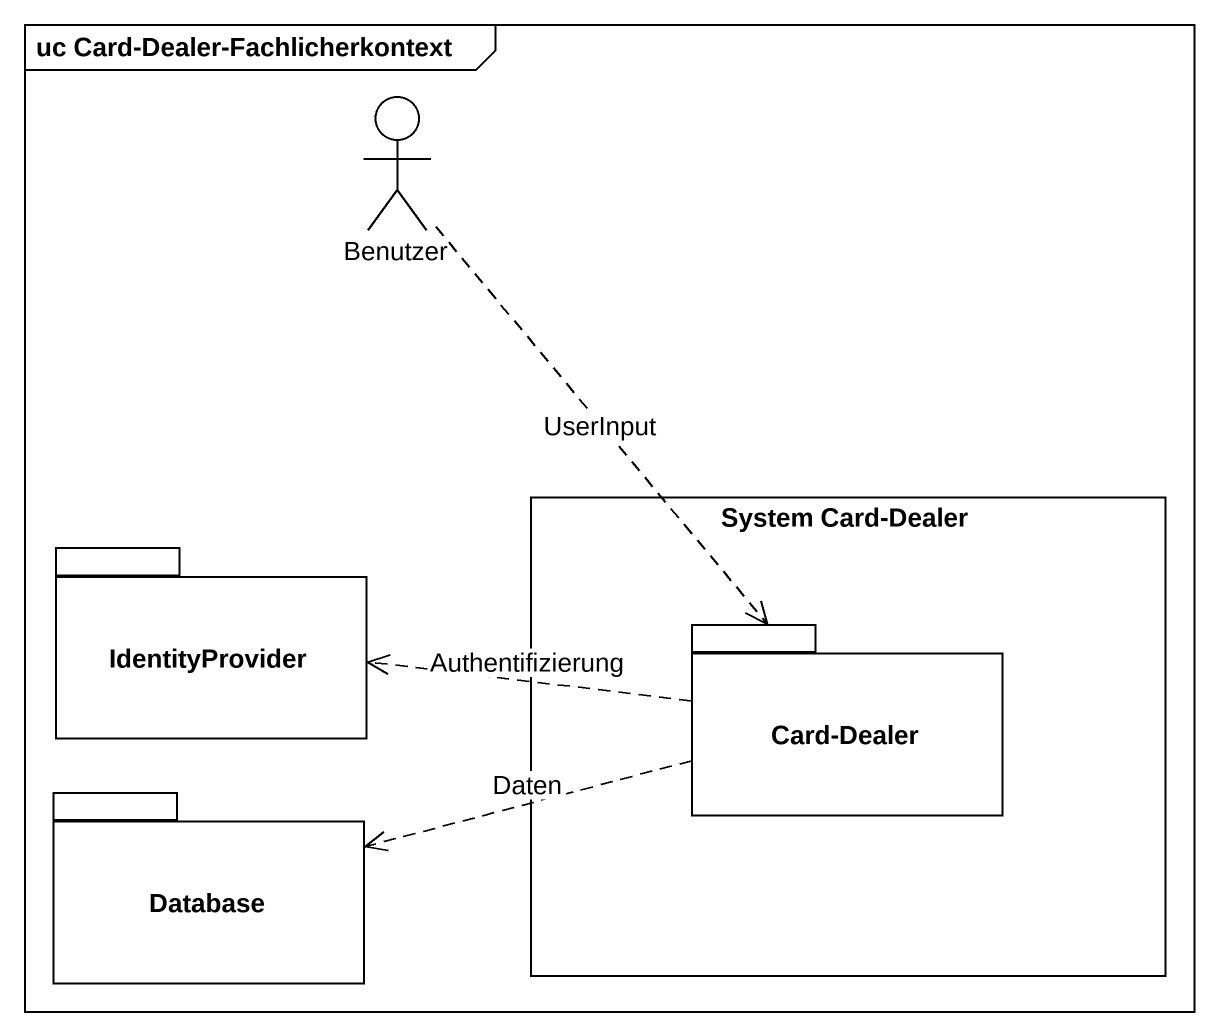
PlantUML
@startuml
mainframe uc Card-Dealer-Fachlicherkontext
actor Benutzer
package IdentityProvider {
}
rectangle "System Card-Dealer" as System_Card_Dealer {
  package "Card-Dealer" as Card_Dealer {
  }
}
package "Database" as Database_ {
}
Benutzer ..> Card_Dealer : UserInput
Card_Dealer .left.> IdentityProvider : Authentifizierung
Card_Dealer .left.> Database_ : Daten
@enduml
